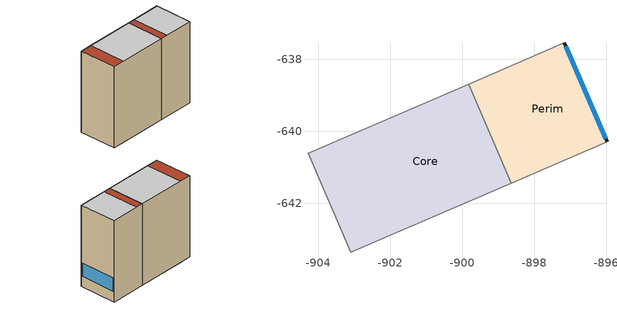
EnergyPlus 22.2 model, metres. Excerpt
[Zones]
Core
 floor adiabatic (Boston_Off_Inf_0): -902.21,-642.98 -903.4,-640.22 -899.83,-638.69 -898.64,-641.44 z-7.23
 floor ground (Boston_Off_Gro_0): -903.1,-643.36 -904.29,-640.61 -903.4,-640.22 -902.21,-642.98 z-7.23
 wall to Perim (Boston_Off_Par_0): -898.64,-641.44 -899.83,-638.69 z-7.23:-0.63
 wall adiabatic (Boston_Off_Par_0): -899.83,-638.69 -904.29,-640.61 -903.1,-643.36 -898.64,-641.44 z-7.23:-0.63
 ceiling adiabatic (Boston_Off_Inf_0): -899.83,-638.69 -903.4,-640.22 -902.21,-642.98 -898.64,-641.44 z-0.63
 roof outside (Boston_Off_Rof_0): -903.4,-640.22 -904.29,-640.61 -903.1,-643.36 -902.21,-642.98 z-0.63
Perim
 floor adiabatic (Boston_Off_Inf_0): -898.11,-641.21 -899.29,-638.46 -897.16,-637.54 -895.98,-640.3 z-7.23
 floor ground (Boston_Off_Gro_0): -898.64,-641.44 -899.83,-638.69 -899.29,-638.46 -898.11,-641.21 z-7.23
 wall outside (Boston_Off_Fac_0): -895.98,-640.3 -897.16,-637.54 z-7.23:-0.63
 wall adiabatic (Boston_Off_Par_0): -897.16,-637.54 -899.83,-638.69 / -898.64,-641.44 -895.98,-640.3 z-7.23:-0.63
 window (Boston_Dbl_Air_Cl): -896.02,-640.2 -897.12,-637.63 z-6.38:-5.32
 ceiling adiabatic (Boston_Off_Inf_0): -897.16,-637.54 -899.29,-638.46 -898.11,-641.21 -895.98,-640.3 z-0.63
 roof outside (Boston_Off_Rof_0): -899.29,-638.46 -899.83,-638.69 -898.64,-641.44 -898.11,-641.21 z-0.63
[Building]
Building: 0, Suburbs, 0.04, 0.4, FullExterior, 25
[Site:GroundReflectance]
0.2, 0.2, 0.2, 0.2, 0.2, 0.2, 0.2, 0.2, 0.2, 0.2, 0.2, 0.2
[Site:GroundReflectance:SnowModifier]
1, 1
[Site:GroundTemperature:BuildingSurface]
18
[Construction]
Boston_Dbl_Air_Cl: SimpleGlazing
Boston_Off_Fac_0: Boston_Clay_Brick_H_0.06_Boston_Off_Fac_0, Boston_XPS_Board_0.02_Boston_Off_Fac_0, Boston_Concrete_Block_H_0.15_Boston_Off_Fac_0, Boston_Fiberglass_Batts_0.05_Boston_Off_Fac_0, Boston_Gypsum_Board_0.015_Boston_Off_Fac_0
Boston_Off_Gro_0: Boston_XPS_Board_0.02_Boston_Off_Gro_0, Boston_Concrete_RC_Dense_0.15_Boston_Off_Gro_0, Boston_Concrete_MC_Light_0.04_Boston_Off_Gro_0, Boston_Cement_Mortar_0.03_Boston_Off_Gro_0, Boston_Ceramic_Tile_0.02_Boston_Off_Gro_0
Boston_Off_Inf_0: Boston_Urethane_Carpet_0.02_Boston_Off_Inf_0, Boston_Cement_Mortar_0.02_Boston_Off_Inf_0, Boston_Concrete_RC_Dense_0.15_Boston_Off_Inf_0, Boston_Air_Floor_15cm_0.15_Boston_Off_Inf_0, Boston_Gypsum_Board_0.02_Boston_Off_Inf_0
Boston_Off_Par_0: Boston_Gypsum_Plaster_0.02_Boston_Off_Par_0, Boston_Softwood_General_0.02_Boston_Off_Par_0, Boston_Gypsum_Plaster_0.02_Boston_Off_Par_0
Boston_Off_Rof_0: Boston_XPS_Board_0.1_Boston_Off_Rof_0, Boston_Concrete_MC_Light_0.15_Boston_Off_Rof_0, Boston_Concrete_RC_Dense_0.2_Boston_Off_Rof_0, Boston_Air_Floor_15cm_0.15_Boston_Off_Rof_0, Boston_Gypsum_Board_0.02_Boston_Off_Rof_0
Boston_Off_Thm_0: Boston_Gypsum_Plaster_0.02_Boston_Off_Thm_0, Boston_Softwood_General_0.02_Boston_Off_Thm_0, Boston_Gypsum_Plaster_0.02_Boston_Off_Thm_0
[Material]
Boston_Air_Floor_15cm_0.15_Boston_Off_Inf_0; Boston_Air_Floor_15cm_0.15_Boston_Off_Rof_0: Rough, 0.15, 0.7, 1.2, 1000, 0.01, 0.7, 0.7
Boston_Cement_Mortar_0.02_Boston_Off_Inf_0: Rough, 0.02, 0.8, 1900, 840, 0.9, 0.8, 0.8
Boston_Cement_Mortar_0.03_Boston_Off_Gro_0: Rough, 0.03, 0.8, 1900, 840, 0.9, 0.8, 0.8
Boston_Ceramic_Tile_0.02_Boston_Off_Gro_0: Rough, 0.02, 0.8, 2243, 840, 0.9, 0.4, 0.4
Boston_Clay_Brick_H_0.06_Boston_Off_Fac_0: Rough, 0.06, 0.41, 1000, 920, 0.9, 0.5, 0.5
Boston_Concrete_Block_H_0.15_Boston_Off_Fac_0: Rough, 0.15, 1.25, 880, 840, 0.9, 0.7, 0.7
Boston_Concrete_MC_Light_0.04_Boston_Off_Gro_0: Rough, 0.04, 1.65, 2100, 1040, 0.9, 0.7, 0.7
Boston_Concrete_MC_Light_0.15_Boston_Off_Rof_0: Rough, 0.15, 1.65, 2100, 1040, 0.9, 0.7, 0.7
Boston_Concrete_RC_Dense_0.2_Boston_Off_Rof_0: Rough, 0.2, 1.75, 2400, 840, 0.9, 0.7, 0.7
Boston_Concrete_RC_Dense_0.15_Boston_Off_Gro_0; Boston_Concrete_RC_Dense_0.15_Boston_Off_Inf_0: Rough, 0.15, 1.75, 2400, 840, 0.9, 0.7, 0.7
Boston_Fiberglass_Batts_0.05_Boston_Off_Fac_0: Rough, 0.003, 0.043, 12, 840, 0.9, 0.6, 0.6
Boston_Gypsum_Board_0.02_Boston_Off_Inf_0; Boston_Gypsum_Board_0.02_Boston_Off_Rof_0: Rough, 0.02, 0.16, 950, 840, 0.9, 0.6, 0.6
Boston_Gypsum_Board_0.015_Boston_Off_Fac_0: Rough, 0.015, 0.16, 950, 840, 0.9, 0.6, 0.6
Boston_Gypsum_Plaster_0.02_Boston_Off_Par_0; Boston_Gypsum_Plaster_0.02_Boston_Off_Thm_0: Rough, 0.02, 0.42, 900, 840, 0.9, 0.7, 0.7
Boston_Softwood_General_0.02_Boston_Off_Par_0: Rough, 0.017, 0.13, 496, 1630, 0.9, 0.6, 0.6
Boston_Softwood_General_0.02_Boston_Off_Thm_0: Rough, 0.02, 0.13, 496, 1630, 0.9, 0.6, 0.6
Boston_Urethane_Carpet_0.02_Boston_Off_Inf_0: Rough, 0.02, 0.045, 110, 840, 0.9, 0.7, 0.7
Boston_XPS_Board_0.1_Boston_Off_Rof_0: Rough, 0.049, 0.037, 40, 1200, 0.6, 0.6, 0.6
Boston_XPS_Board_0.02_Boston_Off_Fac_0; Boston_XPS_Board_0.02_Boston_Off_Gro_0: Rough, 0.02, 0.037, 40, 1200, 0.6, 0.6, 0.6
[WindowMaterial:SimpleGlazingSystem]
SimpleGlazing: 5.78, 0.82, 0.8
[DesignSpecification:OutdoorAir]
CoreMinFreshAir; PerimMinFreshAir: Sum, 0.002, 0.002, , , AllOn
[ElectricEquipment]
Core Equipment 1: Core, AllOn, Watts/Area, , 55, , 0, 0.2, 0
Perim Equipment 1: Perim, AllOn, Watts/Area, , 55, , 0, 0.2, 0
[EnergyManagementSystem:Sensor]
OutdoorRelHumid: Environment; Site Outdoor Air Relative Humidity
OutdoorTemp: Environment; Site Outdoor Air Drybulb Temperature
[InternalMass]
CoreInternalMass: Boston_Off_Thm_0, Core, , 15.2989
PerimInternalMass: Boston_Off_Thm_0, Perim, , 9.13461
[Lights]
Core General lighting: Core, AllOn, Watts/Area, , 12, , 0, 0.42, 0.18, 1
Perim General lighting: Perim, AllOn, Watts/Area, , 12, , 0, 0.42, 0.18, 1
[People]
People Core: Core, AllOn, People/Area, , 0.25, , 0.3, Autocalculate, CorePeopleActivity, 3.82e-8, No, ZoneAveraged, , CoreWorkEfficiency, DynamicClothingModelASHRAE55, , , CoreAirVelocity, AdaptiveASH55
People Perim: Perim, AllOn, People/Area, , 0.25, , 0.3, Autocalculate, PerimPeopleActivity, 3.82e-8, No, ZoneAveraged, , PerimWorkEfficiency, DynamicClothingModelASHRAE55, , , PerimAirVelocity, AdaptiveASH55
[ThermostatSetpoint:DualSetpoint]
Dual Setpoint - Zone Core: CoreHeating_SP_Sch, CoreCooling_SP_Sch
Dual Setpoint - Zone Perim: PerimHeating_SP_Sch, PerimCooling_SP_Sch
[WaterUse:Equipment]
DHW Core: DHW Core, 3.15e-06, Boston_Off_Y_Dhw, DHW Supply Temperature Core, DHW Supply Temperature Core, DHW Mains Temperature Core
DHW Perim: DHW Perim, 3.15e-06, Boston_Off_Y_Dhw, DHW Supply Temperature Perim, DHW Supply Temperature Perim, DHW Mains Temperature Perim
[Zone]
Core: 0, 0, 0, 0, 1, 1, , 96.0833, 14.5704, TARP, DOE-2
Perim: 0, 0, 0, 0, 1, 1, , 57.369, 8.69963, TARP, DOE-2
[ZoneControl:Thermostat]
Core Thermostat: Core, CoreZoneControlTypeSched, ThermostatSetpoint:DualSetpoint, Dual Setpoint - Zone Core
Perim Thermostat: Perim, PerimZoneControlTypeSched, ThermostatSetpoint:DualSetpoint, Dual Setpoint - Zone Perim
[Zone equipment]
Core: Core Ideal Loads Air
Perim: Perim Ideal Loads Air
[ZoneHVAC:IdealLoadsAirSystem]
Core Ideal Loads Air: , Node Core In, , , 30, 18, 0.01, 0.008, NoLimit, 100, , NoLimit, 100, , AllOn, AllOn, None, , None, CoreMinFreshAir, Core_OutDoorInlet, OccupancySchedule, NoEconomizer, None, 0.7, 0.65
Perim Ideal Loads Air: , Node Perim In, , , 30, 18, 0.01, 0.008, NoLimit, 100, , NoLimit, 100, , AllOn, AllOn, None, , None, PerimMinFreshAir, Perim_OutDoorInlet, OccupancySchedule, NoEconomizer, None, 0.7, 0.65
[ZoneInfiltration:DesignFlowRate]
CoreInfiltration: Core, On, AirChanges/Hour, , , , 0, 1, 0, 0, 0
PerimInfiltration: Perim, On, AirChanges/Hour, , , , 2, 1, 0, 0, 0
[Schedule:Constant]
CoreAirVelocity; PerimAirVelocity: Any Number, 0.2
CoreCooling_SP_Sch; CoreHeating_SP_Sch; PerimCooling_SP_Sch; PerimHeating_SP_Sch: 24
CorePeopleActivity; PerimPeopleActivity: Any Number, 125.28
CoreWorkEfficiency; PerimWorkEfficiency: Any Number, 0
CoreZoneControlTypeSched; PerimZoneControlTypeSched: Any Number, 4
DHW Mains Temperature Core; DHW Mains Temperature Perim: Temperature, 16
DHW Supply Temperature Core; DHW Supply Temperature Perim: 65
On: On/Off, 1
[Schedule:Day:Hourly]
AllOn: Fraction, 1, 1, 1, 1, 1, 1, 1, 1, 1, 1, 1, 1, 1, 1, 1, 1, 1, 1, 1, 1, 1, 1, 1, 1
Boston_Off_D_Dhw_WD: Fraction, 0, 0, 0, 0, 0, 0, 0.2, 0.4, 0.4, 0.4, 0.4, 0.6, 0.6, 0.4, 0.4, 0.4, 0.4, 0.4, 0.4, 0.2, 0, 0, 0, 0
Boston_Off_D_Dhw_WE: Fraction, 0, 0, 0, 0, 0, 0, 0.1, 0.1, 0.1, 0.1, 0.1, 0.1, 0.1, 0.1, 0.1, 0.1, 0.1, 0.1, 0.1, 0.1, 0, 0, 0, 0
[Schedule:Week:Daily]
AllOn: AllOn, AllOn, AllOn, AllOn, AllOn, AllOn, AllOn, AllOn, AllOn, AllOn, AllOn, AllOn
Boston_Off_Y_Dhw0: Boston_Off_D_Dhw_WE, Boston_Off_D_Dhw_WD, Boston_Off_D_Dhw_WD, Boston_Off_D_Dhw_WD, Boston_Off_D_Dhw_WD, Boston_Off_D_Dhw_WD, Boston_Off_D_Dhw_WE, Boston_Off_D_Dhw_WE, Boston_Off_D_Dhw_WD, Boston_Off_D_Dhw_WD, Boston_Off_D_Dhw_WD, Boston_Off_D_Dhw_WD
[Schedule:Year]
AllOn: Fraction, AllOn, 1, 1, 12, 31
Boston_Off_Y_Dhw: Fraction, Boston_Off_Y_Dhw0, 1, 1, 12, 31
